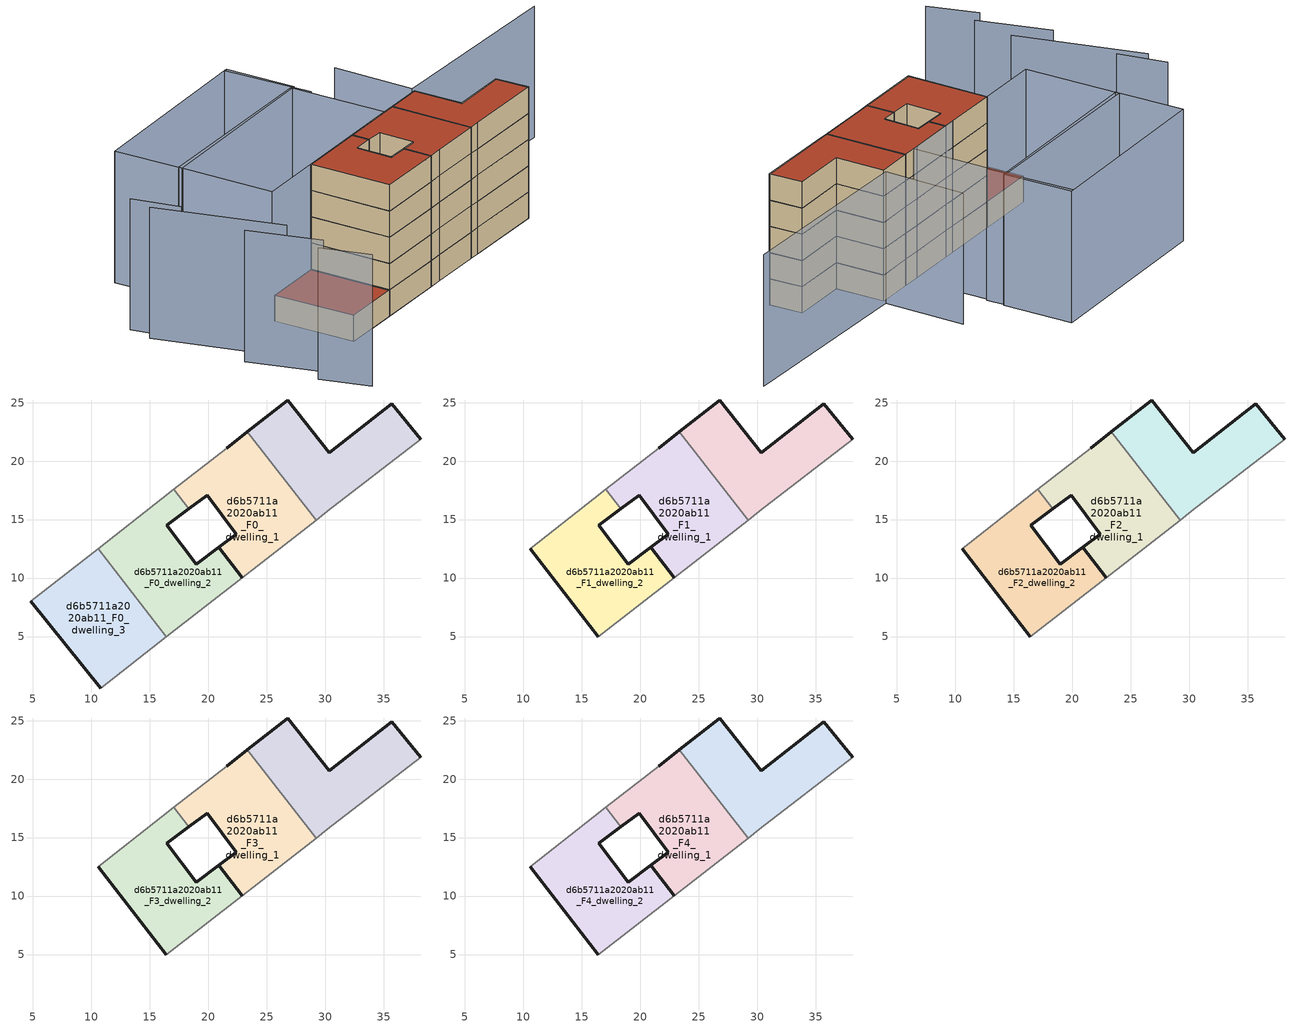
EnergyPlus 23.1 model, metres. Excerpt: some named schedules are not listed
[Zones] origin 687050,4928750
d6b5711a2020ab11_F0_dwelling_0
 floor ground (EU_floor_Construction): 38.14,21.88 35.68,24.89 30.34,20.7 26.8,25.22 23.34,22.52 29.21,14.96 30.17,15.7 z0
 wall outside (EU_wall_Construction): 23.34,22.52 26.8,25.22 30.34,20.7 35.68,24.89 38.14,21.88 z0:3
 wall adiabatic (EU_wall_Construction): 38.14,21.88 30.17,15.7 29.21,14.96 z0:3
 wall to d6b5711a2020ab11_F0_dwelling_1 (EU_wall_Construction): 29.21,14.96 23.34,22.52 z0:3
d6b5711a2020ab11_F0_dwelling_1
 floor ground (EU_floor_Construction): 29.21,14.96 23.34,22.52 21.55,21.11 17.04,17.58 18.33,15.92 19.89,17.08 22.36,13.74 20.89,12.64 22.9,10.05 24.19,11.05 z0
 wall outside (EU_wall_Construction): 21.55,21.11 23.34,22.52 / 22.9,10.05 20.89,12.64 22.36,13.74 19.89,17.08 18.33,15.92 z0:3
 wall adiabatic (EU_wall_Construction): 29.21,14.96 24.19,11.05 22.9,10.05 / 17.04,17.58 21.55,21.11 z0:3
 wall to d6b5711a2020ab11_F0_dwelling_2 (EU_wall_Construction): 18.33,15.92 17.04,17.58 z0:3
d6b5711a2020ab11_F0_dwelling_2
 floor ground (EU_floor_Construction): 22.9,10.05 20.89,12.64 18.95,11.19 16.45,14.52 18.33,15.92 17.04,17.58 16.03,16.78 10.56,12.5 16.41,4.99 z0
 wall outside (EU_wall_Construction): 18.33,15.92 16.45,14.52 18.95,11.19 20.89,12.64 22.9,10.05 z0:3
 wall adiabatic (EU_wall_Construction): 22.9,10.05 16.41,4.99 / 10.56,12.5 16.03,16.78 17.04,17.58 z0:3
 wall to d6b5711a2020ab11_F0_dwelling_3 (EU_wall_Construction): 16.41,4.99 10.56,12.5 z0:3
d6b5711a2020ab11_F0_dwelling_3
 floor ground (EU_floor_Construction): 16.41,4.99 10.56,12.5 4.82,8.01 10.79,0.6 z0
 wall outside (EU_wall_Construction): 10.79,0.6 4.82,8.01 z0:3
 wall adiabatic (EU_wall_Construction): 4.82,8.01 10.56,12.5 / 16.41,4.99 10.79,0.6 z0:3
 roof outside (EU_roof_Construction): 10.56,12.5 16.41,4.99 10.79,0.6 4.82,8.01 z3
d6b5711a2020ab11_F1_dwelling_0
 floor to d6b5711a2020ab11_F0_dwelling_0 (EU_floor_Construction): 38.13,21.88 35.67,24.89 30.34,20.7 26.79,25.22 23.34,22.52 29.21,14.96 30.17,15.7 z3
 wall outside (EU_wall_Construction): 23.34,22.52 26.8,25.22 30.34,20.7 35.68,24.89 38.14,21.88 z3:6
 wall adiabatic (EU_wall_Construction): 38.14,21.88 30.17,15.7 29.21,14.96 z3:6
 wall to d6b5711a2020ab11_F1_dwelling_1 (EU_wall_Construction): 29.21,14.96 23.34,22.52 z3:6
d6b5711a2020ab11_F1_dwelling_1
 floor to d6b5711a2020ab11_F0_dwelling_1 (EU_floor_Construction): 29.21,14.96 23.34,22.52 21.54,21.11 17.04,17.58 18.33,15.92 19.88,17.08 22.36,13.74 20.89,12.64 22.9,10.05 24.19,11.05 z3
 wall outside (EU_wall_Construction): 21.55,21.11 23.34,22.52 / 22.9,10.05 20.89,12.64 22.36,13.74 19.89,17.08 18.33,15.92 z3:6
 wall adiabatic (EU_wall_Construction): 29.21,14.96 24.19,11.05 22.9,10.05 / 17.04,17.58 21.55,21.11 z3:6
 wall to d6b5711a2020ab11_F1_dwelling_2 (EU_wall_Construction): 18.33,15.92 17.04,17.58 z3:6
d6b5711a2020ab11_F1_dwelling_2
 floor to d6b5711a2020ab11_F0_dwelling_2 (EU_floor_Construction): 22.9,10.05 20.89,12.64 18.95,11.19 16.45,14.52 18.33,15.92 17.04,17.58 16.02,16.78 10.56,12.5 16.41,4.99 z3
 wall outside (EU_wall_Construction): 18.33,15.92 16.45,14.52 18.95,11.19 20.89,12.64 22.9,10.05 / 16.41,4.99 10.56,12.5 z3:6
 wall adiabatic (EU_wall_Construction): 22.9,10.05 16.41,4.99 / 10.56,12.5 16.03,16.78 17.04,17.58 z3:6
d6b5711a2020ab11_F2_dwelling_0
 floor to d6b5711a2020ab11_F1_dwelling_0 (EU_floor_Construction): 38.13,21.88 35.67,24.89 30.34,20.7 26.79,25.22 23.34,22.52 29.21,14.96 30.17,15.7 z6
 wall outside (EU_wall_Construction): 23.34,22.52 26.8,25.22 30.34,20.7 35.68,24.89 38.14,21.88 z6:9
 wall adiabatic (EU_wall_Construction): 38.14,21.88 30.17,15.7 29.21,14.96 z6:9
 wall to d6b5711a2020ab11_F2_dwelling_1 (EU_wall_Construction): 29.21,14.96 23.34,22.52 z6:9
d6b5711a2020ab11_F2_dwelling_1
 floor to d6b5711a2020ab11_F1_dwelling_1 (EU_floor_Construction): 29.21,14.96 23.34,22.52 21.54,21.11 17.04,17.58 18.33,15.92 19.88,17.08 22.36,13.74 20.89,12.64 22.9,10.05 24.19,11.05 z6
 wall outside (EU_wall_Construction): 21.55,21.11 23.34,22.52 / 22.9,10.05 20.89,12.64 22.36,13.74 19.89,17.08 18.33,15.92 z6:9
 wall adiabatic (EU_wall_Construction): 29.21,14.96 24.19,11.05 22.9,10.05 / 17.04,17.58 21.55,21.11 z6:9
 wall to d6b5711a2020ab11_F2_dwelling_2 (EU_wall_Construction): 18.33,15.92 17.04,17.58 z6:9
d6b5711a2020ab11_F2_dwelling_2
 floor to d6b5711a2020ab11_F1_dwelling_2 (EU_floor_Construction): 22.9,10.05 20.89,12.64 18.95,11.19 16.45,14.52 18.33,15.92 17.04,17.58 16.02,16.78 10.56,12.5 16.41,4.99 z6
 wall outside (EU_wall_Construction): 18.33,15.92 16.45,14.52 18.95,11.19 20.89,12.64 22.9,10.05 / 16.41,4.99 10.56,12.5 z6:9
 wall adiabatic (EU_wall_Construction): 22.9,10.05 16.41,4.99 / 10.56,12.5 16.03,16.78 17.04,17.58 z6:9
d6b5711a2020ab11_F3_dwelling_0
 floor to d6b5711a2020ab11_F2_dwelling_0 (EU_floor_Construction): 38.13,21.88 35.67,24.89 30.34,20.7 26.79,25.22 23.34,22.52 29.21,14.96 30.17,15.7 z9
 wall outside (EU_wall_Construction): 23.34,22.52 26.8,25.22 30.34,20.7 35.68,24.89 38.14,21.88 z9:12
 wall adiabatic (EU_wall_Construction): 38.14,21.88 30.17,15.7 29.21,14.96 z9:12
 wall to d6b5711a2020ab11_F3_dwelling_1 (EU_wall_Construction): 29.21,14.96 23.34,22.52 z9:12
d6b5711a2020ab11_F3_dwelling_1
 floor to d6b5711a2020ab11_F2_dwelling_1 (EU_floor_Construction): 29.21,14.96 23.34,22.52 21.54,21.11 17.04,17.58 18.33,15.92 19.88,17.08 22.36,13.74 20.89,12.64 22.9,10.05 24.19,11.05 z9
 wall outside (EU_wall_Construction): 21.55,21.11 23.34,22.52 / 22.9,10.05 20.89,12.64 22.36,13.74 19.89,17.08 18.33,15.92 z9:12
 wall adiabatic (EU_wall_Construction): 29.21,14.96 24.19,11.05 22.9,10.05 / 17.04,17.58 21.55,21.11 z9:12
 wall to d6b5711a2020ab11_F3_dwelling_2 (EU_wall_Construction): 18.33,15.92 17.04,17.58 z9:12
d6b5711a2020ab11_F3_dwelling_2
 floor to d6b5711a2020ab11_F2_dwelling_2 (EU_floor_Construction): 22.9,10.05 20.89,12.64 18.95,11.19 16.45,14.52 18.33,15.92 17.04,17.58 16.02,16.78 10.56,12.5 16.41,4.99 z9
 wall outside (EU_wall_Construction): 18.33,15.92 16.45,14.52 18.95,11.19 20.89,12.64 22.9,10.05 / 16.41,4.99 10.56,12.5 z9:12
 wall adiabatic (EU_wall_Construction): 22.9,10.05 16.41,4.99 / 10.56,12.5 16.03,16.78 17.04,17.58 z9:12
d6b5711a2020ab11_F4_dwelling_0
 floor to d6b5711a2020ab11_F3_dwelling_0 (EU_floor_Construction): 38.13,21.88 35.67,24.89 30.34,20.7 26.79,25.22 23.34,22.52 29.21,14.96 30.17,15.7 z12
 wall outside (EU_wall_Construction): 23.34,22.52 26.8,25.22 30.34,20.7 35.68,24.89 38.14,21.88 z12:15
 wall adiabatic (EU_wall_Construction): 38.14,21.88 30.17,15.7 29.21,14.96 z12:15
 wall to d6b5711a2020ab11_F4_dwelling_1 (EU_wall_Construction): 29.21,14.96 23.34,22.52 z12:15
 roof outside (EU_roof_Construction): 35.68,24.89 38.14,21.88 30.17,15.7 29.21,14.96 23.34,22.52 26.8,25.22 30.34,20.7 z15
d6b5711a2020ab11_F4_dwelling_1
 floor to d6b5711a2020ab11_F3_dwelling_1 (EU_floor_Construction): 29.21,14.96 23.34,22.52 21.54,21.11 17.04,17.58 18.33,15.92 19.88,17.08 22.36,13.74 20.89,12.64 22.9,10.05 24.19,11.05 z12
 wall outside (EU_wall_Construction): 21.55,21.11 23.34,22.52 / 22.9,10.05 20.89,12.64 22.36,13.74 19.89,17.08 18.33,15.92 z12:15
 wall adiabatic (EU_wall_Construction): 29.21,14.96 24.19,11.05 22.9,10.05 / 17.04,17.58 21.55,21.11 z12:15
 wall to d6b5711a2020ab11_F4_dwelling_2 (EU_wall_Construction): 18.33,15.92 17.04,17.58 z12:15
 roof outside (EU_roof_Construction): 23.34,22.52 29.21,14.96 24.19,11.05 22.9,10.05 20.89,12.64 22.36,13.74 19.89,17.08 18.33,15.92 17.04,17.58 21.55,21.11 z15
d6b5711a2020ab11_F4_dwelling_2
 floor to d6b5711a2020ab11_F3_dwelling_2 (EU_floor_Construction): 22.9,10.05 20.89,12.64 18.95,11.19 16.45,14.52 18.33,15.92 17.04,17.58 16.02,16.78 10.56,12.5 16.41,4.99 z12
 wall outside (EU_wall_Construction): 18.33,15.92 16.45,14.52 18.95,11.19 20.89,12.64 22.9,10.05 / 16.41,4.99 10.56,12.5 z12:15
 wall adiabatic (EU_wall_Construction): 22.9,10.05 16.41,4.99 / 10.56,12.5 16.03,16.78 17.04,17.58 z12:15
 roof outside (EU_roof_Construction): 18.33,15.92 16.45,14.52 18.95,11.19 20.89,12.64 22.9,10.05 16.41,4.99 10.56,12.5 16.03,16.78 17.04,17.58 z15
shading: -8.61,8.77 3.06,-0.3 / -1.4,0.1 5.3,-5.03 / 4.18,-6.49 8.81,-10.03 / -9.75,11.39 -5.55,7.7 / 45.55,39.8 26.77,25.68 / 26.77,25.68 21.06,33.28 / 16.75,28.73 10.17,36.56 / 22.08,21.53 4.52,7.76 / 4.52,7.76 -2.41,16.61 / -2.41,16.61 15.14,30.37 / 15.14,30.37 22.08,21.53 / -7.25,22.55 10.47,36.82 / 10.47,36.82 15.55,30.52 / 15.55,30.52 -2.18,16.25 / -2.18,16.25 -7.25,22.55 z0:15
[Building]
EU S2 Campaign: North Axis=0; Terrain=City; Solar Distribution=FullExterior
[Site:Location]
Bologna: Latitude=44.5; Longitude=11.25; Time Zone=1; Elevation=37
[SizingPeriod:WeatherFileDays]
AnnualSizingPeriod: Begin Month=1; Begin Day of Month=1; End Month=12; End Day of Month=31; Day of Week for Start Day=Monday; Use Weather File Daylight Saving Period=No; Use Weather File Rain and Snow Indicators=No
[MATERIAL]
EU_InternalMass_Material: Roughness=MediumRough; Thickness=0.1; Conductivity=1; Density=1800; Specific Heat=900; Thermal Absorptance=0.9; Solar Absorptance=0.7; Visible Absorptance=0.7
[MATERIAL:NOMASS] Roughness=MediumRough; Thermal Absorptance=0.9; Solar Absorptance=0.7; Visible Absorptance=0.7
Name | Thermal Resistance
EU_wall_NoMass | 0.905828
EU_roof_NoMass | 0.37593
EU_floor_NoMass | 0.67114
[CONSTRUCTION]
EU_wall_Construction: EU_wall_NoMass
EU_roof_Construction: EU_roof_NoMass
EU_floor_Construction: EU_floor_NoMass
EU_InternalMass_Construction: EU_InternalMass_Material
[ZONE] Type=1; Multiplier=1; Ceiling Height=autocalculate; Floor Area=autocalculate; Part of Total Floor Area=Yes
Name | Volume
d6b5711a2020ab11_F0_dwelling_0; d6b5711a2020ab11_F1_dwelling_0; d6b5711a2020ab11_F2_dwelling_0; d6b5711a2020ab11_F3_dwelling_0; d6b5711a2020ab11_F4_dwelling_0 | 205.811
d6b5711a2020ab11_F0_dwelling_1 | 205.789
d6b5711a2020ab11_F1_dwelling_1; d6b5711a2020ab11_F2_dwelling_1; d6b5711a2020ab11_F3_dwelling_1; d6b5711a2020ab11_F4_dwelling_1; d6b5711a2020ab11_F0_dwelling_3 | 205.792
d6b5711a2020ab11_F0_dwelling_2 | 205.802
d6b5711a2020ab11_F1_dwelling_2; d6b5711a2020ab11_F2_dwelling_2; d6b5711a2020ab11_F3_dwelling_2; d6b5711a2020ab11_F4_dwelling_2 | 205.799
[INTERNALMASS] Construction=EU_InternalMass_Construction
Name | Zone or ZoneList | Surface Area
d6b5711a2020ab11_F0_dwelling_0_EU_InternalMass | d6b5711a2020ab11_F0_dwelling_0 | 68.6035
d6b5711a2020ab11_F0_dwelling_1_EU_InternalMass | d6b5711a2020ab11_F0_dwelling_1 | 68.5965
d6b5711a2020ab11_F0_dwelling_2_EU_InternalMass | d6b5711a2020ab11_F0_dwelling_2 | 68.6003
d6b5711a2020ab11_F0_dwelling_3_EU_InternalMass | d6b5711a2020ab11_F0_dwelling_3 | 68.5975
d6b5711a2020ab11_F1_dwelling_0_EU_InternalMass | d6b5711a2020ab11_F1_dwelling_0 | 91.4612
d6b5711a2020ab11_F1_dwelling_1_EU_InternalMass | d6b5711a2020ab11_F1_dwelling_1 | 47.013
d6b5711a2020ab11_F1_dwelling_2_EU_InternalMass | d6b5711a2020ab11_F1_dwelling_2 | 135.925
d6b5711a2020ab11_F2_dwelling_0_EU_InternalMass | d6b5711a2020ab11_F2_dwelling_0 | 91.4612
d6b5711a2020ab11_F2_dwelling_1_EU_InternalMass | d6b5711a2020ab11_F2_dwelling_1 | 47.013
d6b5711a2020ab11_F2_dwelling_2_EU_InternalMass | d6b5711a2020ab11_F2_dwelling_2 | 135.925
d6b5711a2020ab11_F3_dwelling_0_EU_InternalMass | d6b5711a2020ab11_F3_dwelling_0 | 91.4612
d6b5711a2020ab11_F3_dwelling_1_EU_InternalMass | d6b5711a2020ab11_F3_dwelling_1 | 47.013
d6b5711a2020ab11_F3_dwelling_2_EU_InternalMass | d6b5711a2020ab11_F3_dwelling_2 | 135.925
d6b5711a2020ab11_F4_dwelling_0_EU_InternalMass | d6b5711a2020ab11_F4_dwelling_0 | 91.4612
d6b5711a2020ab11_F4_dwelling_1_EU_InternalMass | d6b5711a2020ab11_F4_dwelling_1 | 47.013
d6b5711a2020ab11_F4_dwelling_2_EU_InternalMass | d6b5711a2020ab11_F4_dwelling_2 | 135.925
[OTHEREQUIPMENT] Fuel Type=Electricity; Design Level Calculation Method=Watts/Area; Power per Zone Floor Area=1; Fraction Latent=0; Fraction Radiant=0; Fraction Lost=0; Carbon Dioxide Generation Rate=0; EndUse Subcategory=EU_Step8_InternalGains
Name | Zone or ZoneList or Space or SpaceList | Schedule
EU_Step8_InternalGain_d6b5711a2020ab11_F0_dwelling_0_f000 | d6b5711a2020ab11_F0_dwelling_0 | EU_Step8_GainSchedule_d6b5711a2020ab11_F0_dwelling_0_f000
EU_Step8_InternalGain_d6b5711a2020ab11_F0_dwelling_1_f000 | d6b5711a2020ab11_F0_dwelling_1 | EU_Step8_GainSchedule_d6b5711a2020ab11_F0_dwelling_1_f000
EU_Step8_InternalGain_d6b5711a2020ab11_F0_dwelling_2_f000 | d6b5711a2020ab11_F0_dwelling_2 | EU_Step8_GainSchedule_d6b5711a2020ab11_F0_dwelling_2_f000
EU_Step8_InternalGain_d6b5711a2020ab11_F0_dwelling_3_f000 | d6b5711a2020ab11_F0_dwelling_3 | EU_Step8_GainSchedule_d6b5711a2020ab11_F0_dwelling_3_f000
EU_Step8_InternalGain_d6b5711a2020ab11_F1_dwelling_0_f000 | d6b5711a2020ab11_F1_dwelling_0 | EU_Step8_GainSchedule_d6b5711a2020ab11_F1_dwelling_0_f000
EU_Step8_InternalGain_d6b5711a2020ab11_F1_dwelling_1_f000 | d6b5711a2020ab11_F1_dwelling_1 | EU_Step8_GainSchedule_d6b5711a2020ab11_F1_dwelling_1_f000
EU_Step8_InternalGain_d6b5711a2020ab11_F1_dwelling_2_f000 | d6b5711a2020ab11_F1_dwelling_2 | EU_Step8_GainSchedule_d6b5711a2020ab11_F1_dwelling_2_f000
EU_Step8_InternalGain_d6b5711a2020ab11_F2_dwelling_0_f000 | d6b5711a2020ab11_F2_dwelling_0 | EU_Step8_GainSchedule_d6b5711a2020ab11_F2_dwelling_0_f000
EU_Step8_InternalGain_d6b5711a2020ab11_F2_dwelling_1_f000 | d6b5711a2020ab11_F2_dwelling_1 | EU_Step8_GainSchedule_d6b5711a2020ab11_F2_dwelling_1_f000
EU_Step8_InternalGain_d6b5711a2020ab11_F2_dwelling_2_f000 | d6b5711a2020ab11_F2_dwelling_2 | EU_Step8_GainSchedule_d6b5711a2020ab11_F2_dwelling_2_f000
EU_Step8_InternalGain_d6b5711a2020ab11_F3_dwelling_0_f000 | d6b5711a2020ab11_F3_dwelling_0 | EU_Step8_GainSchedule_d6b5711a2020ab11_F3_dwelling_0_f000
EU_Step8_InternalGain_d6b5711a2020ab11_F3_dwelling_1_f000 | d6b5711a2020ab11_F3_dwelling_1 | EU_Step8_GainSchedule_d6b5711a2020ab11_F3_dwelling_1_f000
EU_Step8_InternalGain_d6b5711a2020ab11_F3_dwelling_2_f000 | d6b5711a2020ab11_F3_dwelling_2 | EU_Step8_GainSchedule_d6b5711a2020ab11_F3_dwelling_2_f000
EU_Step8_InternalGain_d6b5711a2020ab11_F4_dwelling_0_f000 | d6b5711a2020ab11_F4_dwelling_0 | EU_Step8_GainSchedule_d6b5711a2020ab11_F4_dwelling_0_f000
EU_Step8_InternalGain_d6b5711a2020ab11_F4_dwelling_1_f000 | d6b5711a2020ab11_F4_dwelling_1 | EU_Step8_GainSchedule_d6b5711a2020ab11_F4_dwelling_1_f000
EU_Step8_InternalGain_d6b5711a2020ab11_F4_dwelling_2_f000 | d6b5711a2020ab11_F4_dwelling_2 | EU_Step8_GainSchedule_d6b5711a2020ab11_F4_dwelling_2_f000
[ZONEVENTILATION:DESIGNFLOWRATE] Schedule=EU_AlwaysOn; Design Flow Rate Calculation Method=AirChanges/Hour; Air Changes per Hour=0.73129; Ventilation Type=Natural; Fan Pressure Rise=0; Fan Total Efficiency=1; Constant Term Coefficient=1; Temperature Term Coefficient=0; Velocity Term Coefficient=0; Velocity Squared Term Coefficient=0; Minimum Indoor Temperature=-100; Maximum Indoor Temperature=100; Delta Temperature=-100; Minimum Outdoor Temperature=-100; Maximum Outdoor Temperature=100; Maximum Wind Speed=40
Name | Zone or ZoneList or Space or SpaceList
EU_ConstantAir_d6b5711a2020ab11_F0_dwelling_0 | d6b5711a2020ab11_F0_dwelling_0
EU_ConstantAir_d6b5711a2020ab11_F0_dwelling_1 | d6b5711a2020ab11_F0_dwelling_1
EU_ConstantAir_d6b5711a2020ab11_F0_dwelling_2 | d6b5711a2020ab11_F0_dwelling_2
EU_ConstantAir_d6b5711a2020ab11_F0_dwelling_3 | d6b5711a2020ab11_F0_dwelling_3
EU_ConstantAir_d6b5711a2020ab11_F1_dwelling_0 | d6b5711a2020ab11_F1_dwelling_0
EU_ConstantAir_d6b5711a2020ab11_F1_dwelling_1 | d6b5711a2020ab11_F1_dwelling_1
EU_ConstantAir_d6b5711a2020ab11_F1_dwelling_2 | d6b5711a2020ab11_F1_dwelling_2
EU_ConstantAir_d6b5711a2020ab11_F2_dwelling_0 | d6b5711a2020ab11_F2_dwelling_0
EU_ConstantAir_d6b5711a2020ab11_F2_dwelling_1 | d6b5711a2020ab11_F2_dwelling_1
EU_ConstantAir_d6b5711a2020ab11_F2_dwelling_2 | d6b5711a2020ab11_F2_dwelling_2
EU_ConstantAir_d6b5711a2020ab11_F3_dwelling_0 | d6b5711a2020ab11_F3_dwelling_0
EU_ConstantAir_d6b5711a2020ab11_F3_dwelling_1 | d6b5711a2020ab11_F3_dwelling_1
EU_ConstantAir_d6b5711a2020ab11_F3_dwelling_2 | d6b5711a2020ab11_F3_dwelling_2
EU_ConstantAir_d6b5711a2020ab11_F4_dwelling_0 | d6b5711a2020ab11_F4_dwelling_0
EU_ConstantAir_d6b5711a2020ab11_F4_dwelling_1 | d6b5711a2020ab11_F4_dwelling_1
EU_ConstantAir_d6b5711a2020ab11_F4_dwelling_2 | d6b5711a2020ab11_F4_dwelling_2
[HVACTEMPLATE:THERMOSTAT] Constant Heating Setpoint=20; Constant Cooling Setpoint=50
EU_HeatOnly_d6b5711a2020ab11_F0_dwelling_0; EU_HeatOnly_d6b5711a2020ab11_F0_dwelling_1; EU_HeatOnly_d6b5711a2020ab11_F0_dwelling_2; EU_HeatOnly_d6b5711a2020ab11_F0_dwelling_3; EU_HeatOnly_d6b5711a2020ab11_F1_dwelling_0; EU_HeatOnly_d6b5711a2020ab11_F1_dwelling_1; EU_HeatOnly_d6b5711a2020ab11_F1_dwelling_2; EU_HeatOnly_d6b5711a2020ab11_F2_dwelling_0; EU_HeatOnly_d6b5711a2020ab11_F2_dwelling_1; EU_HeatOnly_d6b5711a2020ab11_F2_dwelling_2; EU_HeatOnly_d6b5711a2020ab11_F3_dwelling_0; EU_HeatOnly_d6b5711a2020ab11_F3_dwelling_1; EU_HeatOnly_d6b5711a2020ab11_F3_dwelling_2; EU_HeatOnly_d6b5711a2020ab11_F4_dwelling_0; EU_HeatOnly_d6b5711a2020ab11_F4_dwelling_1; EU_HeatOnly_d6b5711a2020ab11_F4_dwelling_2
